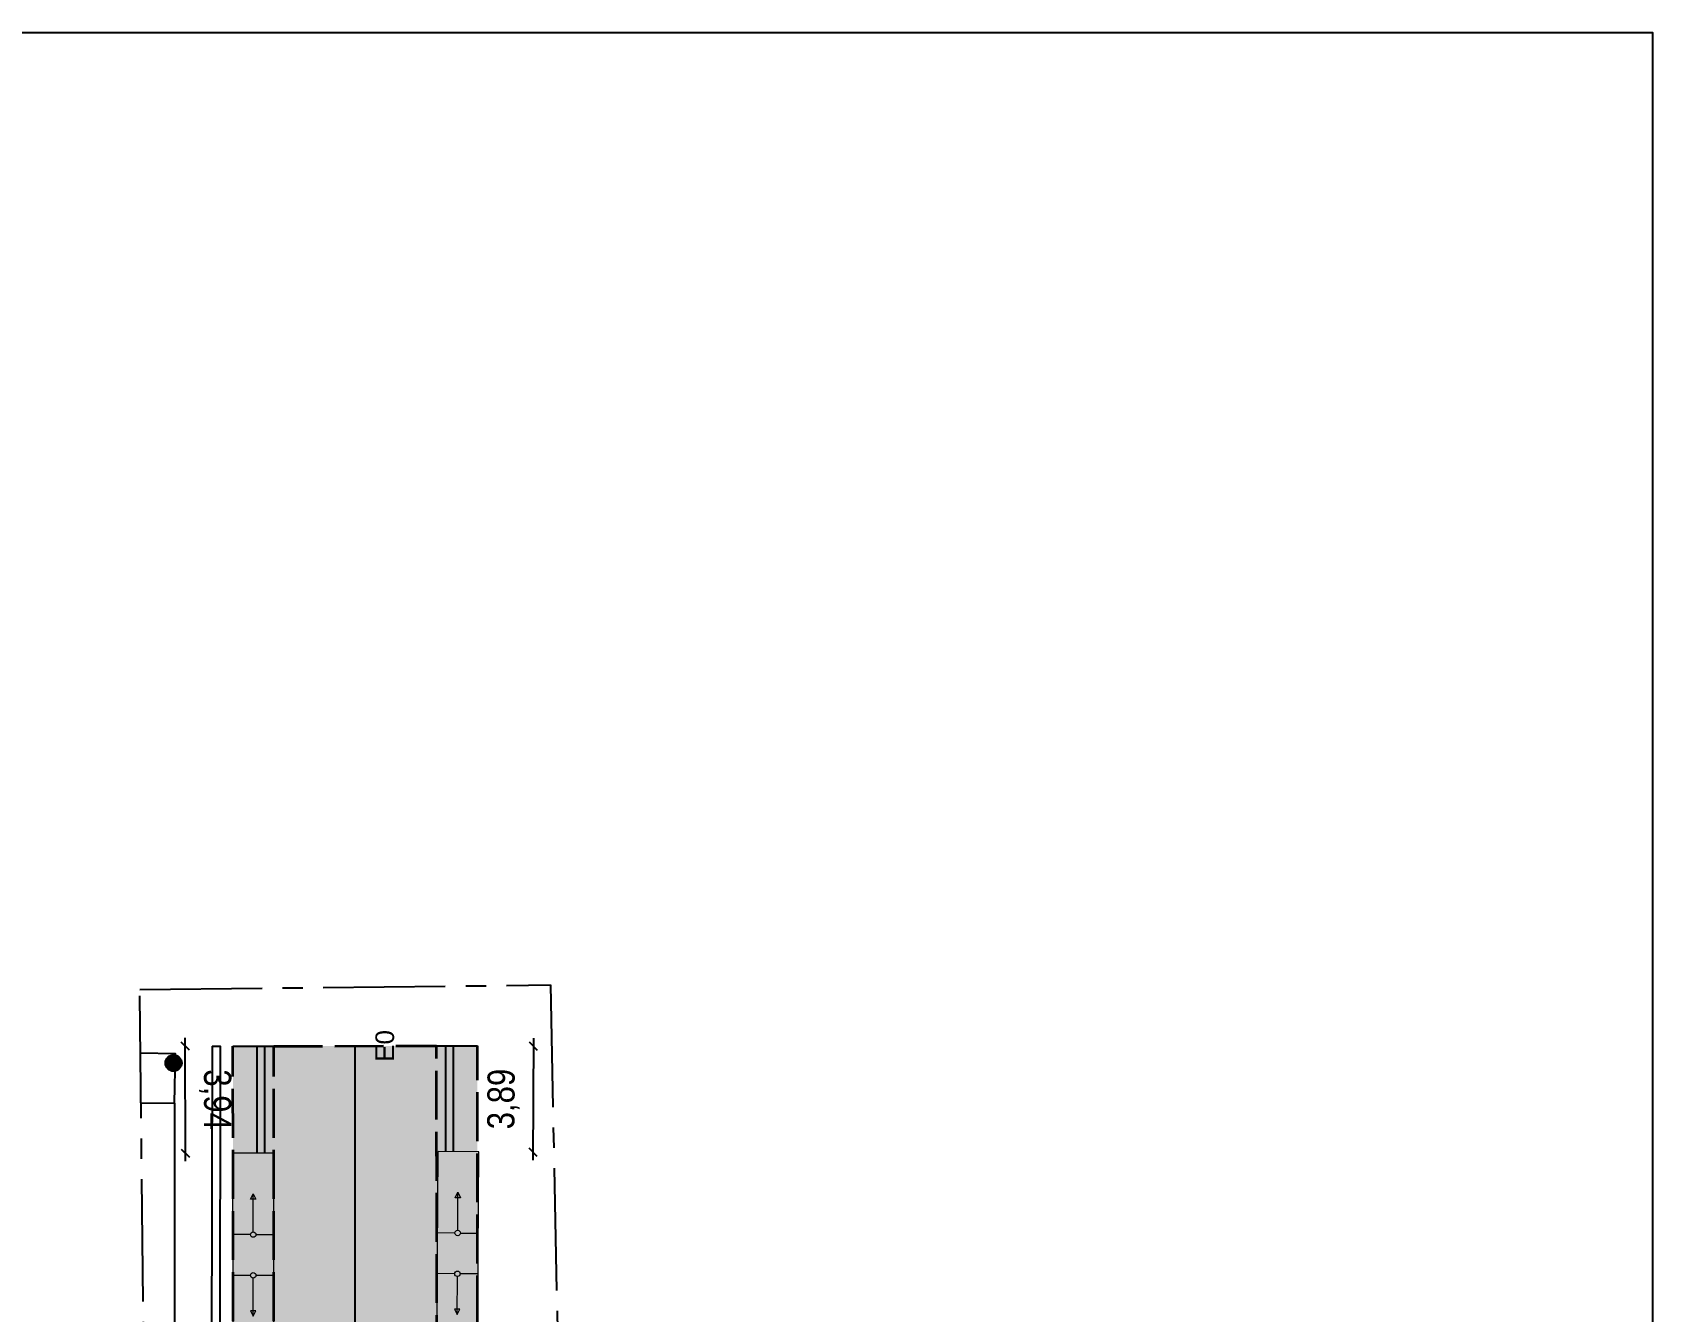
# Model space of a CAD drawing. Header units: feet. Extents: x 203667 to 205527, y 9204857 to 9205156.
# Drawn here: x 204861.7 to 204921.4, y 9205076.9 to 9205124 of the extents above; entities that cross this region are included whole.
import ezdxf

# ---------------------------------------------------------------- set-up
doc = ezdxf.new("R2010")
doc.units = ezdxf.units.FT
doc.header["$LTSCALE"] = 0.3
doc.header["$MEASUREMENT"] = 0
for name, pattern in [('ACAD_ISO02W100', [15, 12, -3]), ('CENTER2', [1.125, 0.75, -0.125, 0.125, -0.125]), ('CONTINUO', [0])]:
    doc.linetypes.add(name, pattern=pattern)
for name, color, linetype in [('_EIXO PROJETADO', 2, 'Continuous'), ('C-ROAD-CNTR-N', 92, 'Continuous'), ('Calçada Projetada', 20, 'Continuous'), ('cotas1', 7, 'Continuous'), ('Edificação Existente', 1, 'Continuous'), ('F-HZ-ESTACA', 98, 'Continuous'), ('I2-MEIOFIO', 171, 'Continuous'), ('MURO', 7, 'CONTINUO'), ('Pavimento projetado', 51, 'Continuous'), ('PONTOS_SUBSTITUIDOS', 7, 'Continuous'), ('Poste e Rede Elétrica', 6, 'Continuous'), ('PST', 7, 'Continuous'), ('SINALIZACAO', 1, 'Continuous')]:
    doc.layers.add(name, color=color, linetype=linetype)
for name, color, linetype, lineweight in [('Alvenaria de 1 Vez', 6, 'ACAD_ISO02W100', 35), ('Cotas Acessibilidade', 5, 'Continuous', 25), ('Cotas Calçadas', 7, 'Continuous', 25), ('EDIF', 7, 'Continuous', 0), ('MEIO FIO PROJETADO', 7, 'ACAD_ISO02W100', 35), ('PENA015', 1, 'Continuous', 15)]:
    doc.layers.add(name, color=color, linetype=linetype, lineweight=lineweight)
doc.styles.add('Arial', font='arial.ttf')
doc.styles.add('TARCISIO', font='swissci.ttf')
doc.dimstyles.new('Cota Piso Tatil', dxfattribs={"dimtxt": 1, "dimasz": 0.3, "dimexe": 1, "dimexo": 1, "dimgap": 0.5, "dimtad": 1, "dimzin": 4, "dimtxsty": 'TARCISIO', "dimblk": 'OBLIQUE', "dimcen": -2, "dimdle": 0.3, "dimse1": 1, "dimse2": 1, "dimclrd": 256, "dimclre": 256, "dimclrt": 5, "dimadec": 0, "dimazin": 0, "dimtfac": 1, "dimtix": 1, "dimtmove": 0, "dimatfit": 3, "dimldrblk": 'DOT', "dimfxl": 1, "dimlwd": -1, "dimlwe": -1, "dimarcsym": 0})

# ---------------------------------------------------------------- blocks, each defined once
blk = doc.blocks.new('r150')
at = {"linetype": 'Continuous'}
h = blk.add_hatch(color=4, dxfattribs=at)
h.dxf.hatch_style = 1
edge = h.paths.add_edge_path()
edge.add_arc((0, 0.907), 0.1, 180, 270, ccw=False)
edge.add_line((-0.1, 0.907), (-1.3, 0.907))
edge.add_line((-1.3, 0.907), (-1.3, 0.807))
edge.add_line((-1.3, 0.807), (-1.5, 0.907))
edge.add_line((-1.5, 0.907), (-1.3, 1.007))
edge.add_line((-1.3, 1.007), (-1.3, 0.907))
edge.add_line((-1.3, 0.907), (-0.1, 0.907))
edge.add_arc((0, 0.907), 0.1, 90, 180, ccw=False)
edge.add_line((0, 1.007), (0, 1.65))
edge.add_line((0, 1.65), (-3, 1.65))
edge.add_line((-3, 1.65), (-3, 0.15))
edge.add_line((-3, 0.15), (0, 0.15))
edge.add_line((0, 0.15), (0, 0.807))
edge = h.paths.add_edge_path()
edge.add_arc((1.5, 0.907), 0.1, 180, 270, ccw=False)
edge.add_arc((1.5, 0.907), 0.1, 90, 180, ccw=False)
edge.add_line((1.5, 1.007), (1.5, 1.65))
edge.add_line((1.5, 1.65), (0, 1.65))
edge.add_line((0, 1.65), (0, 1.007))
edge.add_arc((0, 0.907), 0.1, 0, 90, ccw=False)
edge.add_arc((0, 0.907), 0.1, -90, 0, ccw=False)
edge.add_line((0, 0.807), (0, 0.15))
edge.add_line((0, 0.15), (1.5, 0.15))
edge.add_line((1.5, 0.15), (1.5, 0.807))
edge = h.paths.add_edge_path()
edge.add_line((4.5, 1.65), (1.5, 1.65))
edge.add_line((1.5, 1.65), (1.5, 1.007))
edge.add_arc((1.5, 0.907), 0.1, 0, 90, ccw=False)
edge.add_line((1.6, 0.907), (2.8, 0.907))
edge.add_line((2.8, 0.907), (2.8, 1.007))
edge.add_line((2.8, 1.007), (3, 0.907))
edge.add_line((3, 0.907), (2.8, 0.807))
edge.add_line((2.8, 0.807), (2.8, 0.907))
edge.add_line((2.8, 0.907), (1.6, 0.907))
edge.add_arc((1.5, 0.907), 0.1, -90, 0, ccw=False)
edge.add_line((1.5, 0.807), (1.5, 0.15))
edge.add_line((1.5, 0.15), (4.5, 0.15))
edge.add_line((4.5, 0.15), (4.5, 1.65))
at = {"layer": 'PENA015', "color": 7}
for points in [[(-3, 0.15), (-3, 1.65)], [(-3, 1.65), (4.5, 1.65)], [(0, 1.007), (0, 1.65)], [(1.5, 1.007), (1.5, 1.65)], [(4.5, 0.15), (4.5, 1.65)], [(-1.3, 1.007), (-1.5, 0.907), (-1.3, 0.807)], [(-1.5, 0.907), (-0.1, 0.907)], [(-1.3, 0.807), (-1.3, 1.007)], [(0, 0.15), (0, 0.807)], [(1.5, 0.807), (1.5, 0.15)], [(1.6, 0.907), (3, 0.907)], [(2.8, 0.807), (2.8, 1.007)], [(2.8, 1.007), (3, 0.907), (2.8, 0.807)], [(-3, 0.15), (4.5, 0.15)]]:
    blk.add_lwpolyline(points, dxfattribs=at)
for centre in [(0, 0.907), (1.5, 0.907)]:
    blk.add_circle(centre, 0.1, dxfattribs=at)
blk = doc.blocks.new('_Oblique')
at = {"layer": 'cotas1', "color": 0, "lineweight": -2}
blk.add_line((-0.5, -0.5), (0.5, 0.5), dxfattribs=at)
blk = doc.blocks.new('*D328')
at = {"layer": 'Cotas Acessibilidade', "transparency": 16777216}
blk.add_line((204880.196, 9205086.978), (204880.168, 9205082.491), dxfattribs=at)
at = {"layer": 'Defpoints', "color": 0, "transparency": 16777216}
for p in [(204877.229, 9205086.696), (204877.205, 9205082.809, 0), (204880.17, 9205082.791)]:
    blk.add_point(p, dxfattribs=at)
at = {"layer": 'Cotas Acessibilidade', "transparency": 16777216, "xscale": 0.3, "yscale": 0.3, "zscale": 0.3}
for p, rotation in [((204880.194, 9205086.678), 89.64949855140969), ((204880.17, 9205082.791), 269.6494985514097)]:
    blk.add_blockref('_Oblique', p, dxfattribs=dict(at, rotation=rotation))
at = {"layer": 'Cotas Acessibilidade', "color": 5, "transparency": 16777216, "insert": (204879.086, 9205084.741), "char_height": 1, "attachment_point": 5, "rotation": 89.6495, "style": 'TARCISIO'}
blk.add_mtext('3,89', dxfattribs=at)
blk = doc.blocks.new('_Dot')
at = {"color": 0, "linetype": 'ByBlock', "lineweight": -2}
blk.add_line((-0.5, 0), (-1, 0), dxfattribs=at)
at = {"color": 0, "linetype": 'ByBlock', "const_width": 0.5}
blk.add_lwpolyline([(-0.25, 0, 1), (0.25, 0, 1)], format="xyb", close=True, dxfattribs=at)
blk = doc.blocks.new('*D329')
at = {"layer": 'Cotas Acessibilidade', "transparency": 16777216}
blk.add_line((204867.373, 9205082.448), (204867.371, 9205086.989), dxfattribs=at)
at = {"layer": 'Defpoints', "color": 0, "transparency": 16777216}
for p in [(204867.371, 9205086.689), (204870.299, 9205086.691, 0), (204870.301, 9205082.75, 0)]:
    blk.add_point(p, dxfattribs=at)
at = {"layer": 'Cotas Acessibilidade', "transparency": 16777216, "xscale": 0.3, "yscale": 0.3, "zscale": 0.3}
for p, rotation in [((204867.371, 9205086.689), 90.03094282671478), ((204867.373, 9205082.748), 270.0309428267147)]:
    blk.add_blockref('_Oblique', p, dxfattribs=dict(at, rotation=rotation))
at = {"layer": 'Cotas Acessibilidade', "color": 5, "transparency": 16777216, "insert": (204868.468, 9205084.719), "char_height": 1, "attachment_point": 5, "rotation": 270.03094, "style": 'TARCISIO'}
blk.add_mtext('3,94', dxfattribs=at)

msp = doc.modelspace()

# ---------------------------------------------------------------- hatches: boundary and pattern name
at = {"layer": 'Calçada Projetada'}
h = msp.add_hatch(color=256, dxfattribs=at)
h.dxf.hatch_style = 1
h.paths.add_polyline_path([(204869.152, 9205033.816), (204870.652, 9205033.817), (204870.624, 9205086.69), (204869.125, 9205086.692)])
h.paths.add_polyline_path([(204876.652, 9205033.816), (204878.152, 9205033.816), (204878.124, 9205086.697), (204876.624, 9205086.696)])
at = {"layer": 'Pavimento projetado', "lineweight": 20}
h = msp.add_hatch(color=256, dxfattribs=at)
h.dxf.hatch_style = 1
h.paths.add_polyline_path([(204876.624, 9205086.698), (204873.624, 9205086.694), (204873.652, 9205033.816), (204876.652, 9205033.816)])
h.paths.add_polyline_path([(204873.624, 9205086.694), (204870.624, 9205086.69), (204870.652, 9205033.816), (204873.652, 9205033.816)])
at = {"layer": 'Poste e Rede Elétrica', "linetype": 'ByBlock'}
h = msp.add_hatch(color=256, dxfattribs=at)
h.dxf.hatch_style = 1
h.paths.add_polyline_path([(204866.636, 9205086.066, 1), (204867.238, 9205086.066, 1)])

# ---------------------------------------------------------------- linework, layer by layer
at = {"layer": '_EIXO PROJETADO', "linetype": 'CENTER2', "ltscale": 20}
msp.add_lwpolyline([(204880.812, 9205088.939), (204882.187, 9205021.932), (204755.93, 9205022.314), (204756.732, 9205039.168), (204866.266, 9205036.795), (204865.695, 9205088.773)], close=True, dxfattribs=at)
at = {"layer": 'Alvenaria de 1 Vez', "ltscale": 0.5}
for points in [[(204759.658, 9205022.302), (204759.782, 9205025.29), (204802.706, 9205024.562), (204841.049, 9205025.185), (204878.157, 9205024.69), (204878.124, 9205086.697)], [(204785.779, 9205033.85), (204802.709, 9205033.563), (204841.039, 9205034.186), (204869.152, 9205033.816), (204869.125, 9205086.691)]]:
    msp.add_lwpolyline(points, dxfattribs=at)
at = {"layer": 'C-ROAD-CNTR-N', "color": 98, "linetype": 'Continuous', "lineweight": -3, "flags": 128}
msp.add_lwpolyline([(204758.395, 9205029.815), (204802.708, 9205029.062), (204841.044, 9205029.685), (204873.655, 9205029.253), (204873.624, 9205086.694)], dxfattribs=at)
at = {"layer": 'Calçada Projetada'}
for p, q in [((204869.124, 9205086.692), (204870.624, 9205086.69)), ((204876.624, 9205086.696), (204878.124, 9205086.697))]:
    msp.add_line(p, q, dxfattribs=at)
at = {"layer": 'Cotas Acessibilidade', "color": 5}
for p, q in [((204870.021, 9205082.75, 0), (204870.019, 9205086.691, 0)), ((204870.301, 9205082.75, 0), (204870.299, 9205086.691, 0)), ((204876.949, 9205086.698), (204876.951, 9205082.81)), ((204877.229, 9205086.698), (204877.231, 9205082.81))]:
    msp.add_line(p, q, dxfattribs=at)
at = {"layer": 'Cotas Calçadas'}
msp.add_lwpolyline([(204714.983, 9205124.007), (204921.399, 9205124.007), (204921.399, 9204864.042), (204714.983, 9204864.042)], close=True, dxfattribs=at)
at = {"layer": 'EDIF'}
for p in [(204868.659, 9205086.689, 6.989), (204868.659, 9205086.689, 6.989), (204868.659, 9205086.689, 6.989), (204866.976, 9205084.586), (204866.976, 9205084.586), (204866.976, 9205084.586)]:
    msp.add_point(p, dxfattribs=at)
at = {"layer": 'Edificação Existente', "color": 1}
msp.add_line((204866.976, 9205084.586), (204866.976, 9205069.892), dxfattribs=at)
msp.add_lwpolyline([(204865.741, 9205084.599), (204866.976, 9205084.586), (204866.976, 9205069.884), (204865.902, 9205069.891)], dxfattribs=at)
at = {"layer": 'I2-MEIOFIO'}
for points in [[(204865.741, 9205084.599), (204866.976, 9205084.586), (204867.01, 9205086.4), (204865.721, 9205086.424)], [(204867.01, 9205086.4), (204865.721, 9205086.424)], [(204865.741, 9205084.599), (204866.976, 9205084.586), (204867.01, 9205086.4), (204865.721, 9205086.424)]]:
    msp.add_lwpolyline(points, dxfattribs=at)
at = {"layer": 'MEIO FIO PROJETADO', "color": 1, "ltscale": 0.5}
msp.add_line((204870.624, 9205086.69), (204876.624, 9205086.698), dxfattribs=at)
at = {"layer": 'MEIO FIO PROJETADO', "ltscale": 0.5}
for points in [[(204758.157, 9205022.307), (204758.284, 9205025.353, -0.407044), (204759.808, 9205026.79), (204802.707, 9205026.062), (204841.048, 9205026.685), (204875.136, 9205026.231, 0.418277), (204876.656, 9205027.732), (204876.624, 9205086.696)], [(204758.798, 9205037.734), (204758.657, 9205034.348, 0.42142), (204760.13, 9205032.786), (204802.709, 9205032.063), (204841.041, 9205032.686), (204869.133, 9205032.315, 0.418241), (204870.652, 9205033.816), (204870.624, 9205086.692)]]:
    msp.add_lwpolyline(points, format="xyb", dxfattribs=at)
at = {"layer": 'MURO'}
for points in [[(204868.359, 9205086.69), (204868.336, 9205075.406), (204868.379, 9205061.404), (204868.465, 9205049.337)], [(204868.359, 9205086.69), (204868.659, 9205086.689)], [(204868.659, 9205086.689), (204868.636, 9205075.406), (204868.679, 9205061.405), (204868.765, 9205049.339)]]:
    msp.add_lwpolyline(points, dxfattribs=at)
at = {"layer": 'PONTOS_SUBSTITUIDOS'}
msp.add_point((204866.937, 9205086.066), dxfattribs=at)
at = {"layer": 'Poste e Rede Elétrica', "linetype": 'ByBlock'}
msp.add_circle((204866.937, 9205086.066), 0.301, dxfattribs=at)
at = {"layer": 'PST'}
msp.add_point((204866.937, 9205086.066), dxfattribs=at)
msp.add_point((204866.937, 9205086.066), dxfattribs=at)

# ---------------------------------------------------------------- block references
at = {"layer": 'SINALIZACAO', "extrusion": (0.000126732, 6.84425e-08, 1)}
for p, rotation in [((204870.777, 9205078.25, 26.594), 90.0309428670003), ((204878.297, 9205078.302, 26.595), 89.6494986914823)]:
    msp.add_blockref('r150', p, dxfattribs=dict(at, rotation=rotation))

# ---------------------------------------------------------------- texts
at = {"layer": 'F-HZ-ESTACA', "color": 98, "linetype": 'Continuous', "lineweight": -3, "insert": (204874.371, 9205086.694), "char_height": 0.6858, "attachment_point": 2, "rotation": 90.03094, "style": 'Arial'}
msp.add_mtext('{\\fArial|b0|i0|c0|p2;E0}', dxfattribs=at)

# ---------------------------------------------------------------- dimensions: what is measured, and where the dimension line sits
at = {"layer": 'Cotas Acessibilidade'}
for p1, p2, distance, picture, middle in [((204870.301, 9205082.75, 0), (204870.299, 9205086.691, 0), 2.928, '*D329', (204868.468, 9205084.719)), ((204877.229, 9205086.696), (204877.205, 9205082.809, 0), 2.965, '*D328', (204879.086, 9205084.741))]:
    dim = msp.add_aligned_dim(p1=p1, p2=p2, distance=distance, dimstyle='Cota Piso Tatil', dxfattribs=at)
    dim.commit()
    dim.dimension.update_dxf_attribs({"geometry": picture, "text_midpoint": middle})

doc.saveas('drawing.dxf')
